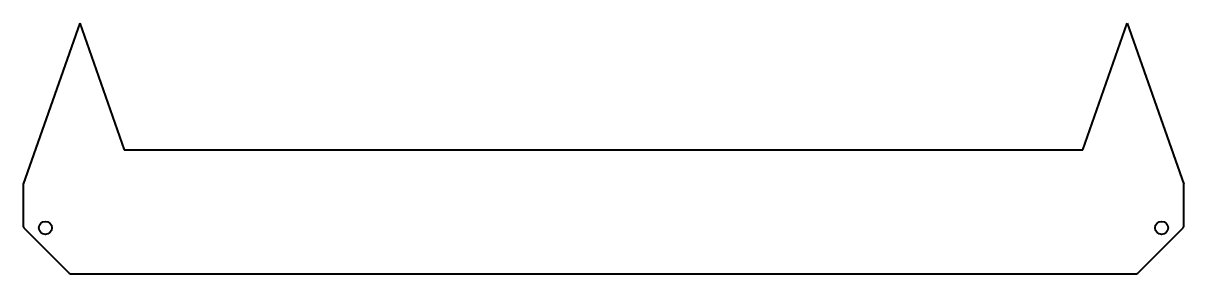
# Model space of a CAD drawing. Header units: inches. Extents: x -147 to 147, y -64 to 0.
import ezdxf

# ---------------------------------------------------------------- set-up
doc = ezdxf.new("R2010")
doc.units = ezdxf.units.IN
doc.header["$MEASUREMENT"] = 0
doc.layers.add('ModelSketch_Visible', color=7, linetype='Continuous', lineweight=40)

msp = doc.modelspace()

# ---------------------------------------------------------------- linework, layer by layer
at = {"layer": 'ModelSketch_Visible'}
for p, q in [((-132.31, -0.3), (-146.57, -40.99)), ((-132.31, -0.3), (-121.09, -32.3)), ((121.09, -32.3), (132.31, -0.3)), ((132.31, -0.3), (146.57, -40.99)), ((-121.09, -32.3), (121.09, -32.3)), ((-146.6, -41.15), (-146.6, -51.63)), ((146.6, -51.63), (146.6, -41.15)), ((-146.45, -51.98), (-134.98, -63.45)), ((134.98, -63.45), (146.45, -51.98)), ((-134.63, -63.6), (134.63, -63.6))]:
    msp.add_line(p, q, dxfattribs=at)
for centre in [(-141, -52), (141, -52)]:
    msp.add_circle(centre, 1.65, dxfattribs=at)
for centre, start, end in [((-146.1, -41.15), 160.6768, 180), ((146.1, -41.15), 0, 19.3232), ((-146.1, -51.63), 180, 225), ((146.1, -51.63), 315, 0), ((-134.63, -63.1), 225, 270), ((134.63, -63.1), 270, 315)]:
    msp.add_arc(centre, 0.5, start, end, dxfattribs=at)

doc.saveas('drawing.dxf')
